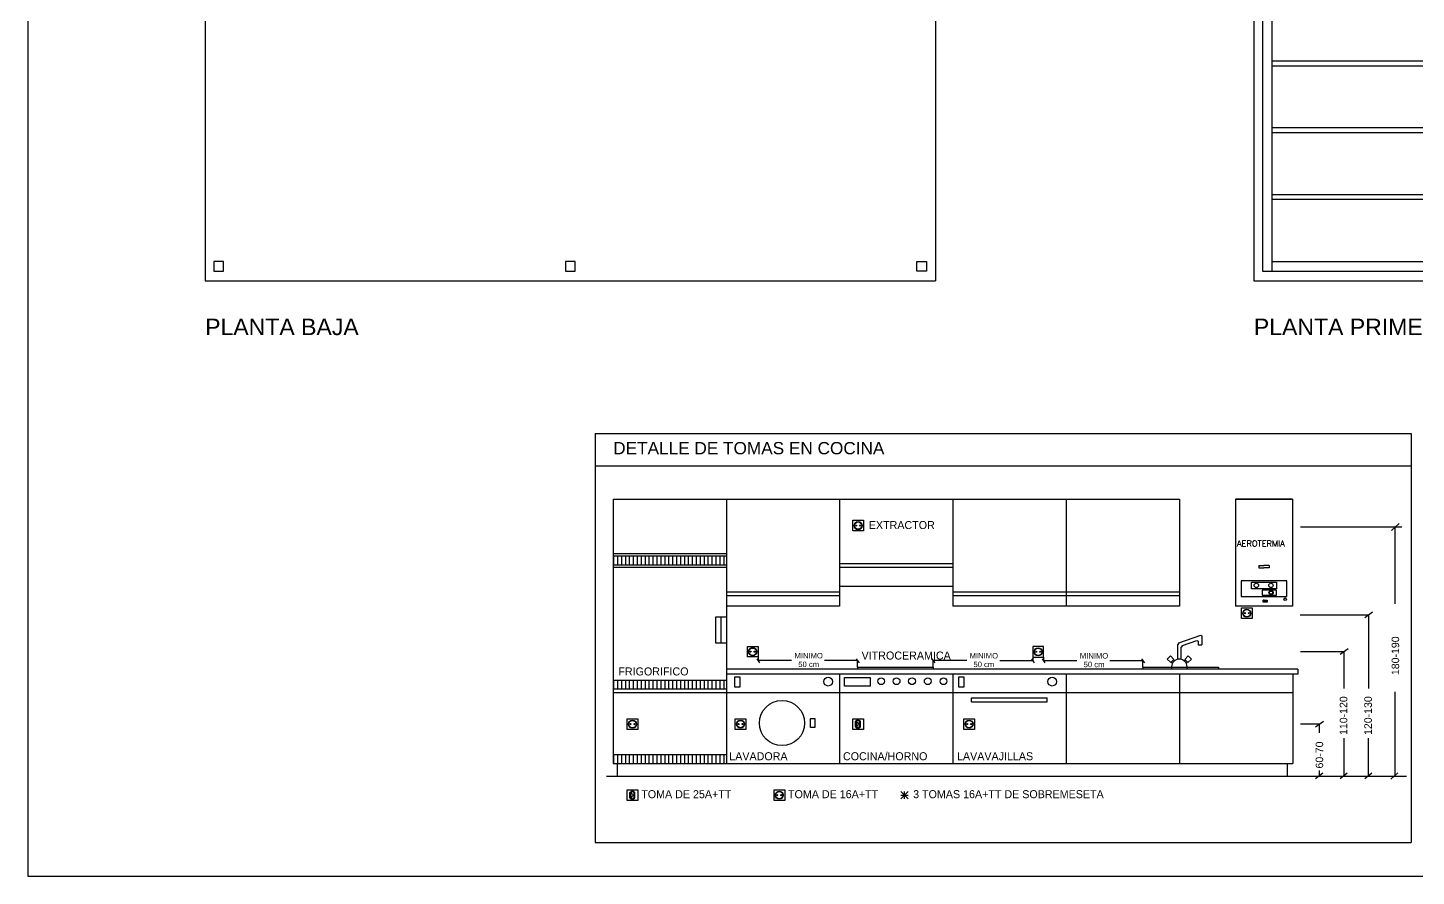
# Model space of a CAD drawing. Header units: millimetres. Extents: x 441156 to 441876, y 4514765 to 4515211.
# Drawn here: x 441363.37 to 441377.67, y 4514917.17 to 4514925.91 of the extents above; entities that cross this region are included whole.
import ezdxf
from ezdxf.enums import TextEntityAlignment as Align

# ---------------------------------------------------------------- set-up
doc = ezdxf.new("R2010")
doc.units = ezdxf.units.MM
doc.linetypes.add('CONTINUA', pattern=[0])
doc.layers.add('01_cartela', color=6, linetype='Continuous', plot=False)
for name, color, linetype in [('01_mono BAJA', 2, 'Continuous'), ('01_mono PRIMERA', 2, 'Continuous'), ('01_textos', 7, 'Continuous'), ('CALEFAC_NOTAS', 7, 'Continuous'), ('CIRCUITOS SUELO RADIANTE', 1, 'Continuous'), ('INGIN ELECTRICIDAD TEXTO', 7, 'Continuous')]:
    doc.layers.add(name, color=color, linetype=linetype)
doc.styles.add('Estilo1', font='swissel.ttf')
doc.styles.add('ROMAND', font='romand', dxfattribs={"width": 0.9})
doc.styles.get("Standard").update_dxf_attribs({"font": 'arial.ttf'})
doc.styles.add('TEXTOINS_100_Century', font='', dxfattribs={"height": 0.13})
doc.styles.get('TEXTOINS_100_Century').set_extended_font_data('Century Gothic')

# ---------------------------------------------------------------- blocks, each defined once
blk = doc.blocks.new('A$C05441830')
at = {"layer": '01_mono BAJA', "color": 254, "linetype": 'CONTINUA'}
for p, q in [((0.4, 3), (0.4, 0)), ((7.92, 3), (7.92, 0)), ((0.4, 0, 0), (7.92, 0))]:
    blk.add_line(p, q, dxfattribs=at)
at = {"layer": '01_mono BAJA', "color": 254, "linetype": 'CONTINUA', "elevation": 0}
for points in [[(0.59, 0.2), (0.49, 0.2), (0.49, 0.1), (0.59, 0.1)], [(4.21, 0.2), (4.11, 0.2), (4.11, 0.1), (4.21, 0.1)]]:
    blk.add_lwpolyline(points, close=True, dxfattribs=at)
at = {"layer": '01_mono BAJA', "color": 254, "linetype": 'CONTINUA'}
blk.add_lwpolyline([(7.73, 0.2), (7.83, 0.2), (7.83, 0.1), (7.73, 0.1)], close=True, dxfattribs=at)
blk = doc.blocks.new('A$C11D349B9')
at = {"layer": '01_mono PRIMERA', "color": 254}
for p, q in [((1.833, 3), (1.833, 0)), ((1.923, 3), (1.923, 0.1)), ((2.023, 0.1), (2.023, 3)), ((5.543, 2.262, 0), (2.023, 2.262, 0)), ((5.543, 2.212, 0), (2.023, 2.212, 0)), ((5.543, 1.575, 0), (2.023, 1.575, 0)), ((5.543, 1.525, 0), (2.023, 1.525, 0)), ((5.543, 0.887, 0), (2.023, 0.887, 0)), ((5.543, 0.837, 0), (2.023, 0.837, 0)), ((2.023, 0.2, 0), (9.163, 0.2, 0)), ((1.923, 0.1, 0), (9.263, 0.1, 0)), ((1.833, 0, 0), (9.353, 0, 0))]:
    blk.add_line(p, q, dxfattribs=at)

msp = doc.modelspace()

# ---------------------------------------------------------------- linework, layer by layer
at = {"layer": '01_cartela', "color": 3}
msp.add_lwpolyline([(441363.37182267, 4514938.70368948), (441363.37182267, 4514917.16866547), (441394.00981074, 4514917.16866547), (441394.00981074, 4514938.70368948)], close=True, dxfattribs=at)
at = {"layer": 'CALEFAC_NOTAS', "color": 7}
msp.add_line((441369.21408081, 4514921.72937219), (441377.61870614, 4514921.72937219), dxfattribs=at)
at = {"layer": 'CIRCUITOS SUELO RADIANTE', "color": 7}
for p, q in [((441369.21408081, 4514921.72937219), (441369.21408081, 4514917.51479844)), ((441377.61870614, 4514921.72937219), (441377.61870614, 4514917.51479844)), ((441369.21408081, 4514921.39727219), (441377.61870614, 4514921.39727219)), ((441369.21408081, 4514917.51479844), (441377.61870614, 4514917.51479844))]:
    msp.add_line(p, q, dxfattribs=at)
at = {"layer": 'INGIN ELECTRICIDAD TEXTO', "color": 4, "linetype": 'Continuous'}
for p, q in [((441369.399368, 4514921.05245258), (441369.399368, 4514918.33065993)), ((441369.399368, 4514921.05245258), (441375.23178082, 4514921.05245258)), ((441370.56585056, 4514921.05245258), (441370.56585056, 4514918.33065993)), ((441370.56585056, 4514921.05245258), (441370.56585056, 4514918.33065993)), ((441371.73233313, 4514921.05245258), (441371.73233313, 4514919.9507746)), ((441372.89881569, 4514921.05245258), (441372.89881569, 4514919.9507746)), ((441374.06529825, 4514921.05245258), (441374.06529825, 4514919.9507746)), ((441375.23178082, 4514921.05245258), (441375.23178082, 4514919.9507746)), ((441375.80831215, 4514921.05245258), (441375.80831215, 4514919.9507746)), ((441375.80831215, 4514921.05245258), (441376.39498429, 4514921.05245258)), ((441376.39498429, 4514921.05245258), (441375.80831215, 4514921.05245258)), ((441376.39498429, 4514921.05245258), (441376.39498429, 4514919.9507746)), ((441371.86814422, 4514920.72544162), (441371.86814422, 4514920.83522589)), ((441371.86814422, 4514920.83522589), (441371.97800259, 4514920.83522589)), ((441371.97800259, 4514920.83522589), (441371.97800259, 4514920.72544162)), ((441371.97800259, 4514920.83522589), (441371.97800259, 4514920.72544162)), ((441376.47819726, 4514920.76701109), (441377.51983629, 4514920.76701109)), ((441377.41454455, 4514920.72858638), (441377.49510264, 4514920.8017716)), ((441377.4481166, 4514920.76701109), (441377.4481166, 4514919.97448449)), ((441371.97800259, 4514920.72544162), (441371.86814422, 4514920.72544162)), ((441369.40763793, 4514920.37344088), (441369.40763793, 4514920.4641673)), ((441369.44814079, 4514920.37344088), (441369.44814079, 4514920.4641673)), ((441369.48864366, 4514920.37344088), (441369.48864366, 4514920.4641673)), ((441369.52914653, 4514920.37344088), (441369.52914653, 4514920.4641673)), ((441369.56964939, 4514920.37344088), (441369.56964939, 4514920.4641673)), ((441369.61015226, 4514920.37344088), (441369.61015226, 4514920.4641673)), ((441369.65065513, 4514920.37344088), (441369.65065513, 4514920.4641673)), ((441369.69115799, 4514920.37344088), (441369.69115799, 4514920.4641673)), ((441369.73166086, 4514920.37344088), (441369.73166086, 4514920.4641673)), ((441369.77216373, 4514920.37344088), (441369.77216373, 4514920.4641673)), ((441369.81266659, 4514920.37344088), (441369.81266659, 4514920.4641673)), ((441369.85316946, 4514920.37344088), (441369.85316946, 4514920.4641673)), ((441369.89367233, 4514920.37344088), (441369.89367233, 4514920.4641673)), ((441369.9341752, 4514920.37344088), (441369.9341752, 4514920.4641673)), ((441369.97467806, 4514920.37344088), (441369.97467806, 4514920.4641673)), ((441370.01518093, 4514920.37344088), (441370.01518093, 4514920.4641673)), ((441370.0556838, 4514920.37344088), (441370.0556838, 4514920.4641673)), ((441370.09618666, 4514920.37344088), (441370.09618666, 4514920.4641673)), ((441370.13668953, 4514920.37344088), (441370.13668953, 4514920.4641673)), ((441370.1771924, 4514920.37344088), (441370.1771924, 4514920.4641673)), ((441370.21769526, 4514920.37344088), (441370.21769526, 4514920.4641673)), ((441370.25819813, 4514920.37344088), (441370.25819813, 4514920.4641673)), ((441370.298701, 4514920.37344088), (441370.298701, 4514920.4641673)), ((441370.33920386, 4514920.37344088), (441370.33920386, 4514920.4641673)), ((441370.37970673, 4514920.37344088), (441370.37970673, 4514920.4641673)), ((441370.4202096, 4514920.37344088), (441370.4202096, 4514920.4641673)), ((441370.46071246, 4514920.37344088), (441370.46071246, 4514920.4641673)), ((441370.50121533, 4514920.37344088), (441370.50121533, 4514920.4641673)), ((441370.5417182, 4514920.37344088), (441370.5417182, 4514920.4641673)), ((441371.73233313, 4514920.39137722), (441372.89881569, 4514920.39137722)), ((441371.73233313, 4514920.35249446), (441372.89881569, 4514920.35249446)), ((441376.04872474, 4514920.36926216), (441376.10164822, 4514920.36926216)), ((441376.04872474, 4514920.36926216), (441376.04872474, 4514920.3465319)), ((441376.04872474, 4514920.3465319), (441376.10164822, 4514920.3465319)), ((441376.15457171, 4514920.36926216), (441376.10164822, 4514920.36926216)), ((441376.15457171, 4514920.3465319), (441376.10164822, 4514920.3465319)), ((441376.15457171, 4514920.36926216), (441376.15457171, 4514920.3465319)), ((441376.33588725, 4514920.21015065), (441375.8667603, 4514920.21015065)), ((441375.8667603, 4514920.21015065), (441375.8667603, 4514920.05103914)), ((441375.97480166, 4514920.12775358), (441375.97480166, 4514920.19878548)), ((441375.97480166, 4514920.19878548), (441376.23068908, 4514920.19878548)), ((441376.23068908, 4514920.19878548), (441376.23068908, 4514920.12775358)), ((441376.33588725, 4514920.05103914), (441376.33588725, 4514920.21015065)), ((441371.73233313, 4514920.15808071), (441372.89881569, 4514920.15808071)), ((441372.89881569, 4514920.09838984), (441375.23178082, 4514920.09838984)), ((441372.89881569, 4514920.05950709), (441375.23178082, 4514920.05950709)), ((441375.8667603, 4514920.05103914), (441376.33588725, 4514920.05103914)), ((441376.23068908, 4514920.12775358), (441375.97480166, 4514920.12775358)), ((441376.08284303, 4514920.11638849), (441376.08284303, 4514920.06240423)), ((441376.23068908, 4514920.11638849), (441376.08284303, 4514920.11638849)), ((441376.08284303, 4514920.06240423), (441376.23068908, 4514920.06240423)), ((441376.23068908, 4514920.06240423), (441376.23068908, 4514920.11638849)), ((441371.73233313, 4514919.9507746), (441370.56585056, 4514919.9507746)), ((441375.23178082, 4514919.9507746), (441372.89881569, 4514919.9507746)), ((441376.39498429, 4514919.9507746), (441375.80831215, 4514919.9507746)), ((441375.87039063, 4514919.8230485), (441375.87039063, 4514919.93283277)), ((441375.87039063, 4514919.93283277), (441375.980249, 4514919.93283277)), ((441375.980249, 4514919.93283277), (441375.980249, 4514919.8230485)), ((441375.980249, 4514919.93283277), (441375.980249, 4514919.8230485)), ((441376.09243016, 4514919.99326365), (441376.09243016, 4514920.01414498)), ((441376.09243016, 4514920.01414498), (441376.13422089, 4514920.01414498)), ((441376.13422089, 4514919.99326365), (441376.09243016, 4514919.99326365)), ((441376.09295958, 4514920.01351974), (441376.09295958, 4514919.99388921)), ((441376.10287784, 4514920.01351974), (441376.09295958, 4514920.01351974)), ((441376.09295958, 4514919.99388921), (441376.10287784, 4514919.99388921)), ((441376.10287784, 4514920.01351974), (441376.13369147, 4514920.01351974)), ((441376.13369147, 4514919.99388921), (441376.10287784, 4514919.99388921)), ((441376.11234118, 4514920.01351974), (441376.11234118, 4514919.99388921)), ((441376.12743246, 4514920.01351974), (441376.12743246, 4514919.99388921)), ((441376.13369147, 4514920.01351974), (441376.13369147, 4514919.99388921)), ((441376.13422089, 4514920.01414498), (441376.13422089, 4514919.99326365)), ((441370.45806476, 4514919.84034444), (441370.56585056, 4514919.84034444)), ((441375.980249, 4514919.8230485), (441375.87039063, 4514919.8230485)), ((441376.47451497, 4514919.86206558), (441377.17685035, 4514919.86206558)), ((441377.13953604, 4514919.83494619), (441377.2200941, 4514919.89349438)), ((441377.17685035, 4514919.86248913), (441377.17685035, 4514919.10387435)), ((441375.22651182, 4514919.57438254), (441375.45027978, 4514919.65315673)), ((441375.45027978, 4514919.65315673), (441375.46250527, 4514919.64449961)), ((441375.46250527, 4514919.64449961), (441375.46250527, 4514919.5540816)), ((441370.78198987, 4514919.42712976), (441370.78198987, 4514919.53691403)), ((441370.78198987, 4514919.53691403), (441370.89184825, 4514919.53691403)), ((441370.89184825, 4514919.53691403), (441370.89184825, 4514919.42712976)), ((441370.89184825, 4514919.53691403), (441370.89184825, 4514919.42712976)), ((441373.83031922, 4514919.53551998), (441373.72046084, 4514919.53551998)), ((441373.72046084, 4514919.53551998), (441373.72046084, 4514919.42573571)), ((441373.72046084, 4514919.53551998), (441373.72046084, 4514919.42573571)), ((441373.83031922, 4514919.42573571), (441373.83031922, 4514919.53551998)), ((441375.22651182, 4514919.57438254), (441375.21428633, 4514919.55711782)), ((441375.21428633, 4514919.4037536), (441375.21428633, 4514919.55711782)), ((441375.26187135, 4514919.54560859), (441375.24964585, 4514919.52834387)), ((441375.24964585, 4514919.40290918), (441375.24964585, 4514919.52834387)), ((441375.26187135, 4514919.54560859), (441375.41139703, 4514919.59824689)), ((441375.41139703, 4514919.59824689), (441375.42362252, 4514919.58958977)), ((441375.42362252, 4514919.58958977), (441375.42362252, 4514919.5540816)), ((441375.42362252, 4514919.5540816), (441375.46250527, 4514919.5540816)), ((441376.47819726, 4514919.48270636), (441376.92409423, 4514919.48270636)), ((441376.88677992, 4514919.45516342), (441376.96733798, 4514919.51371161)), ((441376.92409423, 4514919.48270636), (441376.92409423, 4514919.10387435)), ((441370.89184825, 4514919.42712976), (441370.78198987, 4514919.42712976)), ((441370.87828856, 4514919.40895416), (441370.90756265, 4514919.36867514)), ((441371.23654822, 4514919.39029701), (441370.89184825, 4514919.39029701)), ((441371.91707572, 4514919.38959999), (441371.57676329, 4514919.38959999)), ((441371.90309248, 4514919.40825714), (441371.93236657, 4514919.36797811)), ((441372.68209723, 4514919.40825714), (441372.71137132, 4514919.36797811)), ((441373.04035689, 4514919.38959999), (441372.69565692, 4514919.38959999)), ((441373.72088439, 4514919.38890297), (441373.38057196, 4514919.38890297)), ((441373.70690115, 4514919.40756012), (441373.73617524, 4514919.3672811)), ((441373.72046084, 4514919.42573571), (441373.83031922, 4514919.42573571)), ((441373.81675952, 4514919.40756012), (441373.84603362, 4514919.3672811)), ((441374.17501919, 4514919.38890297), (441373.83031922, 4514919.38890297)), ((441374.85554669, 4514919.38820595), (441374.51523425, 4514919.38820595)), ((441374.84156345, 4514919.4068631), (441374.87083754, 4514919.36658407)), ((441375.13849401, 4514919.43881548), (441375.1050728, 4514919.40623141)), ((441375.1050728, 4514919.40623141), (441375.14204033, 4514919.36986737)), ((441375.17441604, 4514919.40143214), (441375.13849401, 4514919.43881548)), ((441375.17441604, 4514919.40143214), (441375.14204033, 4514919.36986737)), ((441375.15890406, 4514919.3616524), (441375.14657988, 4514919.37429321)), ((441375.18069179, 4514919.38821484), (441375.17102697, 4514919.39812796)), ((441375.28008433, 4514919.3877674), (441375.29018538, 4514919.39812796)), ((441375.28679631, 4514919.40143214), (441375.32271834, 4514919.43881548)), ((441375.28679631, 4514919.40143214), (441375.31917202, 4514919.36986737)), ((441375.30164884, 4514919.36097601), (441375.31463248, 4514919.37429321)), ((441375.35613955, 4514919.40623141), (441375.31917202, 4514919.36986737)), ((441375.32271834, 4514919.43881548), (441375.35613955, 4514919.40623141)), ((441371.73233313, 4514919.25088507), (441371.73233313, 4514918.33065993)), ((441371.91665217, 4514919.32205396), (441371.91665217, 4514919.30272874)), ((441371.91665217, 4514919.32205396), (441372.69565692, 4514919.32205396)), ((441372.69565692, 4514919.32205396), (441372.69565692, 4514919.30272874)), ((441372.89881569, 4514919.25088507), (441372.89881569, 4514918.33065993)), ((441374.06529825, 4514919.25088507), (441374.06529825, 4514918.33065993)), ((441374.85512314, 4514919.32205396), (441374.85512314, 4514919.30272874)), ((441374.85512314, 4514919.32205396), (441375.63412789, 4514919.32205396)), ((441375.1502362, 4514919.32546569), (441375.1502362, 4514919.30272874)), ((441375.23178082, 4514919.25088507), (441375.23178082, 4514918.33065993)), ((441375.30997697, 4514919.32546569), (441375.30997697, 4514919.30272874)), ((441375.63412789, 4514919.32205396), (441375.63412789, 4514919.30272874)), ((441376.39826338, 4514919.25088507), (441376.39826338, 4514918.33065993)), ((441376.44947131, 4514919.30272874), (441376.44947131, 4514919.25088507)), ((441376.39826338, 4514919.05647131), (441369.399368, 4514919.05647131)), ((441377.45116184, 4514919.06840475), (441377.45116184, 4514918.20105076)), ((441369.54501317, 4514918.7898132), (441369.65487155, 4514918.7898132)), ((441369.54501317, 4514918.68002893), (441369.54501317, 4514918.7898132)), ((441369.65487155, 4514918.7898132), (441369.65487155, 4514918.68002893)), ((441369.65487155, 4514918.7898132), (441369.65487155, 4514918.68002893)), ((441370.65701153, 4514918.68155798), (441370.65701153, 4514918.79134225)), ((441370.65701153, 4514918.79134225), (441370.76686991, 4514918.79134225)), ((441370.76686991, 4514918.79134225), (441370.76686991, 4514918.68155798)), ((441370.76686991, 4514918.79134225), (441370.76686991, 4514918.68155798)), ((441371.86814422, 4514918.79136491), (441371.97800259, 4514918.79136491)), ((441371.86814422, 4514918.68158064), (441371.86814422, 4514918.79136491)), ((441371.97800259, 4514918.79136491), (441371.97800259, 4514918.68158064)), ((441371.97800259, 4514918.79136491), (441371.97800259, 4514918.68158064)), ((441373.01084758, 4514918.68158064), (441373.01084758, 4514918.79136491)), ((441373.01084758, 4514918.79136491), (441373.12070596, 4514918.79136491)), ((441373.12070596, 4514918.79136491), (441373.12070596, 4514918.68158064)), ((441373.12070596, 4514918.79136491), (441373.12070596, 4514918.68158064)), ((441376.63332679, 4514918.70876425), (441376.71388485, 4514918.76731244)), ((441369.65487155, 4514918.68002893), (441369.54501317, 4514918.68002893)), ((441370.76686991, 4514918.68155798), (441370.65701153, 4514918.68155798)), ((441371.97800259, 4514918.68158064), (441371.86814422, 4514918.68158064)), ((441373.12070596, 4514918.68158064), (441373.01084758, 4514918.68158064)), ((441376.6706411, 4514918.73588364), (441376.47819726, 4514918.73588364)), ((441376.6706411, 4514918.73588364), (441376.6706411, 4514918.64706637)), ((441376.92339721, 4514918.59157774), (441376.92339721, 4514918.20105076)), ((441377.17615333, 4514918.59157774), (441377.17615333, 4514918.20105076)), ((441369.33116914, 4514918.20105076), (441376.55262109, 4514918.20105076)), ((441369.399368, 4514918.33065993), (441376.39826338, 4514918.33065993)), ((441369.4413293, 4514918.33065993), (441369.4413293, 4514918.20105076)), ((441376.34049727, 4514918.33065993), (441376.34049727, 4514918.20105076)), ((441376.55262109, 4514918.20105076), (441377.47310275, 4514918.20105076)), ((441376.6340238, 4514918.17442194), (441376.70725841, 4514918.23297013)), ((441376.6706411, 4514918.25713681), (441376.6706411, 4514918.20105076)), ((441376.88677992, 4514918.17442194), (441376.96001453, 4514918.23297013)), ((441377.13953604, 4514918.17442194), (441377.21277065, 4514918.23297013)), ((441377.40138306, 4514918.20105076), (441377.56901412, 4514918.20105076)), ((441377.40722107, 4514918.16710343), (441377.48045569, 4514918.23297013)), ((441369.54501317, 4514918.05836437), (441369.65487155, 4514918.05836437)), ((441369.54501317, 4514917.94858011), (441369.54501317, 4514918.05836437)), ((441369.65487155, 4514918.05836437), (441369.65487155, 4514917.94858011)), ((441369.65487155, 4514918.05836437), (441369.65487155, 4514917.94858011)), ((441371.05633951, 4514917.94858011), (441371.05633951, 4514918.05836438)), ((441371.05633951, 4514918.05836438), (441371.16619789, 4514918.05836438)), ((441371.16619789, 4514918.05836438), (441371.16619789, 4514917.94858011)), ((441371.16619789, 4514918.05836438), (441371.16619789, 4514917.94858011)), ((441369.65487155, 4514917.94858011), (441369.54501317, 4514917.94858011)), ((441371.16619789, 4514917.94858011), (441371.05633951, 4514917.94858011))]:
    msp.add_line(p, q, dxfattribs=at)
at = {"layer": 'INGIN ELECTRICIDAD TEXTO', "color": 4}
for p, q in [((441370.56585056, 4514920.49008914), (441369.399368, 4514920.49008914)), ((441370.56585056, 4514920.4641673), (441369.399368, 4514920.4641673)), ((441370.56585056, 4514920.37344088), (441369.399368, 4514920.37344088)), ((441370.56585056, 4514920.34751905), (441369.399368, 4514920.34751905)), ((441370.56585056, 4514920.09838984), (441371.73233313, 4514920.09838984)), ((441370.56585056, 4514920.05950709), (441371.73233313, 4514920.05950709)), ((441370.45806476, 4514919.56814176), (441370.45806476, 4514919.84034444)), ((441370.50824121, 4514919.84034444), (441370.50824121, 4514919.56814176)), ((441370.56585056, 4514919.56814176), (441370.45806476, 4514919.56814176)), ((441370.89184825, 4514919.42712976), (441370.89184825, 4514919.39029701)), ((441371.91665217, 4514919.32205396), (441371.91665217, 4514919.38959999)), ((441372.69565692, 4514919.32205396), (441372.69565692, 4514919.38959999)), ((441373.72046084, 4514919.42573571), (441373.72046084, 4514919.38890297)), ((441373.83031922, 4514919.42573571), (441373.83031922, 4514919.38890297)), ((441374.85512314, 4514919.32065992), (441374.85512314, 4514919.38820595)), ((441376.44947131, 4514919.30272874), (441370.56585056, 4514919.30272874)), ((441376.44947131, 4514919.25088507), (441370.56585056, 4514919.25088507)), ((441370.65094303, 4514919.21776411), (441370.65094303, 4514919.12142715)), ((441370.70947283, 4514919.21776411), (441370.65094303, 4514919.21776411)), ((441370.70947283, 4514919.12142715), (441370.70947283, 4514919.21776411)), ((441371.78198291, 4514919.12560098), (441371.78198291, 4514919.21505673)), ((441371.78198291, 4514919.21505673), (441372.04708833, 4514919.21505673)), ((441372.04708833, 4514919.21505673), (441372.04708833, 4514919.12560098)), ((441372.95722774, 4514919.21776411), (441372.95722774, 4514919.12142715)), ((441373.01575755, 4514919.21776411), (441372.95722774, 4514919.21776411)), ((441373.01575755, 4514919.12142715), (441373.01575755, 4514919.21776411)), ((441370.56585056, 4514919.18608048), (441369.399368, 4514919.18608048)), ((441370.56585056, 4514919.09535406), (441369.399368, 4514919.09535406)), ((441369.40763793, 4514919.09535406), (441369.40763793, 4514919.18608048)), ((441369.44814079, 4514919.09535406), (441369.44814079, 4514919.18608048)), ((441369.48864366, 4514919.09535406), (441369.48864366, 4514919.18608048)), ((441369.52914653, 4514919.09535406), (441369.52914653, 4514919.18608048)), ((441369.56964939, 4514919.09535406), (441369.56964939, 4514919.18608048)), ((441369.61015226, 4514919.09535406), (441369.61015226, 4514919.18608048)), ((441369.65065513, 4514919.09535406), (441369.65065513, 4514919.18608048)), ((441369.69115799, 4514919.09535406), (441369.69115799, 4514919.18608048)), ((441369.73166086, 4514919.09535406), (441369.73166086, 4514919.18608048)), ((441369.77216373, 4514919.09535406), (441369.77216373, 4514919.18608048)), ((441369.81266659, 4514919.09535406), (441369.81266659, 4514919.18608048)), ((441369.85316946, 4514919.09535406), (441369.85316946, 4514919.18608048)), ((441369.89367233, 4514919.09535406), (441369.89367233, 4514919.18608048)), ((441369.9341752, 4514919.09535406), (441369.9341752, 4514919.18608048)), ((441369.97467806, 4514919.09535406), (441369.97467806, 4514919.18608048)), ((441370.01518093, 4514919.09535406), (441370.01518093, 4514919.18608048)), ((441370.0556838, 4514919.09535406), (441370.0556838, 4514919.18608048)), ((441370.09618666, 4514919.09535406), (441370.09618666, 4514919.18608048)), ((441370.13668953, 4514919.09535406), (441370.13668953, 4514919.18608048)), ((441370.1771924, 4514919.09535406), (441370.1771924, 4514919.18608048)), ((441370.21769526, 4514919.09535406), (441370.21769526, 4514919.18608048)), ((441370.25819813, 4514919.09535406), (441370.25819813, 4514919.18608048)), ((441370.298701, 4514919.09535406), (441370.298701, 4514919.18608048)), ((441370.33920386, 4514919.09535406), (441370.33920386, 4514919.18608048)), ((441370.37970673, 4514919.09535406), (441370.37970673, 4514919.18608048)), ((441370.4202096, 4514919.09535406), (441370.4202096, 4514919.18608048)), ((441370.46071246, 4514919.09535406), (441370.46071246, 4514919.18608048)), ((441370.50121533, 4514919.09535406), (441370.50121533, 4514919.18608048)), ((441370.5417182, 4514919.09535406), (441370.5417182, 4514919.18608048)), ((441370.65094303, 4514919.12142715), (441370.70947283, 4514919.12142715)), ((441372.04708833, 4514919.12560098), (441371.78198291, 4514919.12560098)), ((441372.95722774, 4514919.12142715), (441373.01575755, 4514919.12142715)), ((441373.09158927, 4514919.00517983), (441373.86924431, 4514919.00517983)), ((441373.09158927, 4514918.96629708), (441373.09158927, 4514919.00517983)), ((441373.09158927, 4514918.96629708), (441373.86924431, 4514918.96629708)), ((441373.86924431, 4514918.96629708), (441373.86924431, 4514919.00517983)), ((441371.43173406, 4514918.70175789), (441371.43173406, 4514918.79184501)), ((441371.43173406, 4514918.79184501), (441371.47680807, 4514918.79184501)), ((441371.47680807, 4514918.79184501), (441371.47680807, 4514918.70175789)), ((441371.89491134, 4514918.76583229), (441371.92106581, 4514918.78457444)), ((441371.89491134, 4514918.7086693), (441371.89491134, 4514918.76583229)), ((441371.92106581, 4514918.77520336), (441371.90428241, 4514918.76583229)), ((441371.90428241, 4514918.7086693), (441371.90428241, 4514918.76583229)), ((441371.92106581, 4514918.78457444), (441371.94722029, 4514918.76583229)), ((441371.93784922, 4514918.76583229), (441371.92106581, 4514918.77520336)), ((441371.93784922, 4514918.7086693), (441371.93784922, 4514918.76583229)), ((441371.94722029, 4514918.7086693), (441371.94722029, 4514918.76583229)), ((441371.47680807, 4514918.70175789), (441371.43173406, 4514918.70175789)), ((441371.89491134, 4514918.7086693), (441371.92106581, 4514918.68992716)), ((441371.90428241, 4514918.7086693), (441371.92106581, 4514918.69929822)), ((441371.92106581, 4514918.68992716), (441371.94722029, 4514918.7086693)), ((441371.92106581, 4514918.69929822), (441371.93784922, 4514918.7086693)), ((441369.399368, 4514918.42138636), (441370.56585056, 4514918.42138636)), ((441369.40763793, 4514918.33065993), (441369.40763793, 4514918.42138636)), ((441369.44814079, 4514918.33065993), (441369.44814079, 4514918.42138636)), ((441369.48864366, 4514918.33065993), (441369.48864366, 4514918.42138636)), ((441369.52914653, 4514918.33065993), (441369.52914653, 4514918.42138636)), ((441369.56964939, 4514918.33065993), (441369.56964939, 4514918.42138636)), ((441369.61015226, 4514918.33065993), (441369.61015226, 4514918.42138636)), ((441369.65065513, 4514918.33065993), (441369.65065513, 4514918.42138636)), ((441369.69115799, 4514918.33065993), (441369.69115799, 4514918.42138636)), ((441369.73166086, 4514918.33065993), (441369.73166086, 4514918.42138636)), ((441369.77216373, 4514918.33065993), (441369.77216373, 4514918.42138636)), ((441369.81266659, 4514918.33065993), (441369.81266659, 4514918.42138636)), ((441369.85316946, 4514918.33065993), (441369.85316946, 4514918.42138636)), ((441369.89367233, 4514918.33065993), (441369.89367233, 4514918.42138636)), ((441369.9341752, 4514918.33065993), (441369.9341752, 4514918.42138636)), ((441369.97467806, 4514918.33065993), (441369.97467806, 4514918.42138636)), ((441370.01518093, 4514918.33065993), (441370.01518093, 4514918.42138636)), ((441370.0556838, 4514918.33065993), (441370.0556838, 4514918.42138636)), ((441370.09618666, 4514918.33065993), (441370.09618666, 4514918.42138636)), ((441370.13668953, 4514918.33065993), (441370.13668953, 4514918.42138636)), ((441370.1771924, 4514918.33065993), (441370.1771924, 4514918.42138636)), ((441370.21769526, 4514918.33065993), (441370.21769526, 4514918.42138636)), ((441370.25819813, 4514918.33065993), (441370.25819813, 4514918.42138636)), ((441370.298701, 4514918.33065993), (441370.298701, 4514918.42138636)), ((441370.33920386, 4514918.33065993), (441370.33920386, 4514918.42138636)), ((441370.37970673, 4514918.33065993), (441370.37970673, 4514918.42138636)), ((441370.4202096, 4514918.33065993), (441370.4202096, 4514918.42138636)), ((441370.46071246, 4514918.33065993), (441370.46071246, 4514918.42138636)), ((441370.50121533, 4514918.33065993), (441370.50121533, 4514918.42138636)), ((441370.5417182, 4514918.33065993), (441370.5417182, 4514918.42138636)), ((441369.5717803, 4514918.03283176), (441369.59793477, 4514918.0515739)), ((441369.59793477, 4514918.0515739), (441369.62408924, 4514918.03283176)), ((441369.5717803, 4514917.97566876), (441369.5717803, 4514918.03283176)), ((441369.5717803, 4514917.97566876), (441369.59793477, 4514917.95692662)), ((441369.59793477, 4514918.04220283), (441369.58115137, 4514918.03283176)), ((441369.58115137, 4514917.97566876), (441369.58115137, 4514918.03283176)), ((441369.58115137, 4514917.97566876), (441369.59793477, 4514917.96629769)), ((441369.61471817, 4514918.03283176), (441369.59793477, 4514918.04220283)), ((441369.59793477, 4514917.96629769), (441369.61471817, 4514917.97566876)), ((441369.59793477, 4514917.95692662), (441369.62408924, 4514917.97566876)), ((441369.61471817, 4514917.97566876), (441369.61471817, 4514918.03283176)), ((441369.62408924, 4514917.97566876), (441369.62408924, 4514918.03283176)), ((441372.43800615, 4514918.04189674), (441372.36110528, 4514917.96504775)), ((441372.43800615, 4514917.96504775), (441372.36110528, 4514918.04189674)), ((441372.36110528, 4514918.00347224), (441372.43800615, 4514918.00347224)), ((441372.39955572, 4514917.96504775), (441372.39955572, 4514918.04189674))]:
    msp.add_line(p, q, dxfattribs=at)
at = {"layer": 'INGIN ELECTRICIDAD TEXTO', "color": 4, "linetype": 'Continuous'}
for centre, radius in [((441371.92238013, 4514920.78018295), 0.04159736), ((441371.92238013, 4514920.78018295), 0.03781578), ((441371.90164714, 4514920.78072305), 0.00545397), ((441371.94372057, 4514920.78072305), 0.00545397), ((441376.02313595, 4514920.16469021), 0.02274559), ((441376.1738253, 4514920.16469021), 0.02274559), ((441376.17474661, 4514920.08893607), 0.02274559), ((441376.17474661, 4514920.08893607), 0.01634581), ((441375.92462654, 4514919.87778983), 0.04159736), ((441375.92462654, 4514919.87778983), 0.03781578), ((441376.32002191, 4514920.02142701), 0.01394786), ((441375.90389355, 4514919.87832993), 0.00545397), ((441375.94596698, 4514919.87832993), 0.00545397), ((441370.83622579, 4514919.48187108), 0.04159736), ((441370.83622579, 4514919.48187108), 0.03781578), ((441370.8154928, 4514919.48241119), 0.00545397), ((441370.85756622, 4514919.48241119), 0.00545397), ((441373.7760833, 4514919.48047704), 0.04159736), ((441373.7760833, 4514919.48047704), 0.03781578), ((441373.75474289, 4514919.48101715), 0.00545397), ((441373.79681629, 4514919.48101715), 0.00545397), ((441371.13875333, 4514918.74680145), 0.23288218), ((441369.59924909, 4514918.73477026), 0.04159736), ((441369.59924909, 4514918.73477026), 0.03781578), ((441370.71124745, 4514918.73629931), 0.04159736), ((441370.71124745, 4514918.73629931), 0.03781578), ((441373.0650835, 4514918.73632197), 0.04159736), ((441373.0650835, 4514918.73632197), 0.03781578), ((441369.5785161, 4514918.73531037), 0.00545397), ((441369.62058953, 4514918.73531037), 0.00545397), ((441370.69051446, 4514918.73683941), 0.00545397), ((441370.73258788, 4514918.73683941), 0.00545397), ((441371.91251399, 4514918.72123161), 0.00545397), ((441371.91299921, 4514918.75283851), 0.00545397), ((441371.9294636, 4514918.7370009), 0.00545397), ((441373.0443505, 4514918.73686207), 0.00545397), ((441373.08642393, 4514918.73686207), 0.00545397), ((441369.58938295, 4514917.98823107), 0.00545397), ((441369.58986816, 4514918.01983798), 0.00545397), ((441369.60633256, 4514918.00400037), 0.00545397), ((441371.11057543, 4514918.00332144), 0.04159736), ((441371.11057543, 4514918.00332144), 0.03781578), ((441371.08984243, 4514918.00386154), 0.00545397), ((441371.13191586, 4514918.00386154), 0.00545397)]:
    msp.add_circle(centre, radius, dxfattribs=at)
at = {"layer": 'INGIN ELECTRICIDAD TEXTO', "color": 4}
for centre, radius in [((441371.61496286, 4514919.17303623), 0.04475801), ((441372.16070497, 4514919.17721007), 0.03442925), ((441372.31907968, 4514919.17721007), 0.03442925), ((441372.47745431, 4514919.17721007), 0.03442925), ((441372.6392719, 4514919.17721007), 0.03442925), ((441372.80108949, 4514919.17721007), 0.03442925), ((441373.92124758, 4514919.17303623), 0.04475801)]:
    msp.add_circle(centre, radius, dxfattribs=at)
at = {"layer": 'INGIN ELECTRICIDAD TEXTO', "color": 4, "linetype": 'Continuous'}
msp.add_arc((441375.23010659, 4514919.32546569), 0.07987038, 0, 180, dxfattribs=at)

# ---------------------------------------------------------------- block references
at = {"layer": '01_mono BAJA', "color": 254, "linetype": 'CONTINUA'}
msp.add_blockref('A$C05441830', (441364.79822276, 4514923.30153799, 0.0000052), dxfattribs=at)
at = {"layer": '01_mono PRIMERA', "color": 254, "linetype": 'CONTINUA'}
msp.add_blockref('A$C11D349B9', (441374.1649025, 4514923.30153799, 0.0000052), dxfattribs=at)

# ---------------------------------------------------------------- texts
at = {"layer": '01_textos', "color": 5, "style": 'Estilo1'}
for s, p in [('PLANTA BAJA', (441365.19862205, 4514922.74270562, 0.0000052)), ('PLANTA PRIMERA', (441375.99788493, 4514922.74274067, 0.0000052))]:
    msp.add_text(s, height=0.1697265748, dxfattribs=at).set_placement(p)
at = {"layer": '01_textos', "color": 1, "style": 'Estilo1'}
msp.add_text('DETALLE DE TOMAS EN COCINA', height=0.1266796486, dxfattribs=at).set_placement((441369.40069898, 4514921.5149662))
at = {"layer": 'INGIN ELECTRICIDAD TEXTO', "color": 4, "linetype": 'Continuous'}
for s, height, style, p in [('EXTRACTOR', 0.08240254, 'TEXTOINS_100_Century', (441372.03251497, 4514920.74505938)), ('AEROTERMIA', 0.061754962, 'ROMAND', (441375.82413435, 4514920.56555161)), ('VITROCERAMICA', 0.0824025396, 'TEXTOINS_100_Century', (441371.95822413, 4514919.40093839)), ('FRIGORIFICO', 0.0824025396, 'TEXTOINS_100_Century', (441369.45388038, 4514919.23713939)), ('LAVADORA', 0.08240254, 'TEXTOINS_100_Century', (441370.59572395, 4514918.36362021)), ('COCINA/HORNO', 0.0824025396, 'TEXTOINS_100_Century', (441371.76686002, 4514918.36362021)), ('LAVAVAJILLAS', 0.0824025396, 'TEXTOINS_100_Century', (441372.9407379, 4514918.36362021)), ('TOMA DE 25A+TT ', 0.0824025396, 'TEXTOINS_100_Century', (441369.68939845, 4514917.97286887)), ('TOMA DE 16A+TT ', 0.0824025396, 'TEXTOINS_100_Century', (441371.20072478, 4514917.97286887)), ('3 TOMAS 16A+TT DE SOBREMESETA', 0.0824025396, 'TEXTOINS_100_Century', (441372.4890118, 4514917.97286887))]:
    msp.add_text(s, height=height, dxfattribs=dict(at, style=style)).set_placement(p)
for s, p in [('180-190', (441377.49395936, 4514919.24054499)), ('110-120', (441376.96001453, 4514918.62391905)), ('120-130', (441377.21277065, 4514918.62391905)), ('60-70', (441376.71166964, 4514918.2787547))]:
    msp.add_text(s, height=0.077765504, rotation=90, dxfattribs=at).set_placement(p)
for s, p in [('MINIMO', (441371.41344076, 4514919.41260538)), ('50 cm', (441371.41344076, 4514919.32359354)), ('MINIMO', (441373.21724943, 4514919.41190836)), ('50 cm', (441373.21724943, 4514919.32289652)), ('MINIMO', (441374.35191173, 4514919.41121134)), ('50 cm', (441374.35191173, 4514919.3221995))]:
    msp.add_text(s, height=0.056226422, dxfattribs=at).set_placement(p, align=Align.CENTER)

doc.saveas('drawing.dxf')
